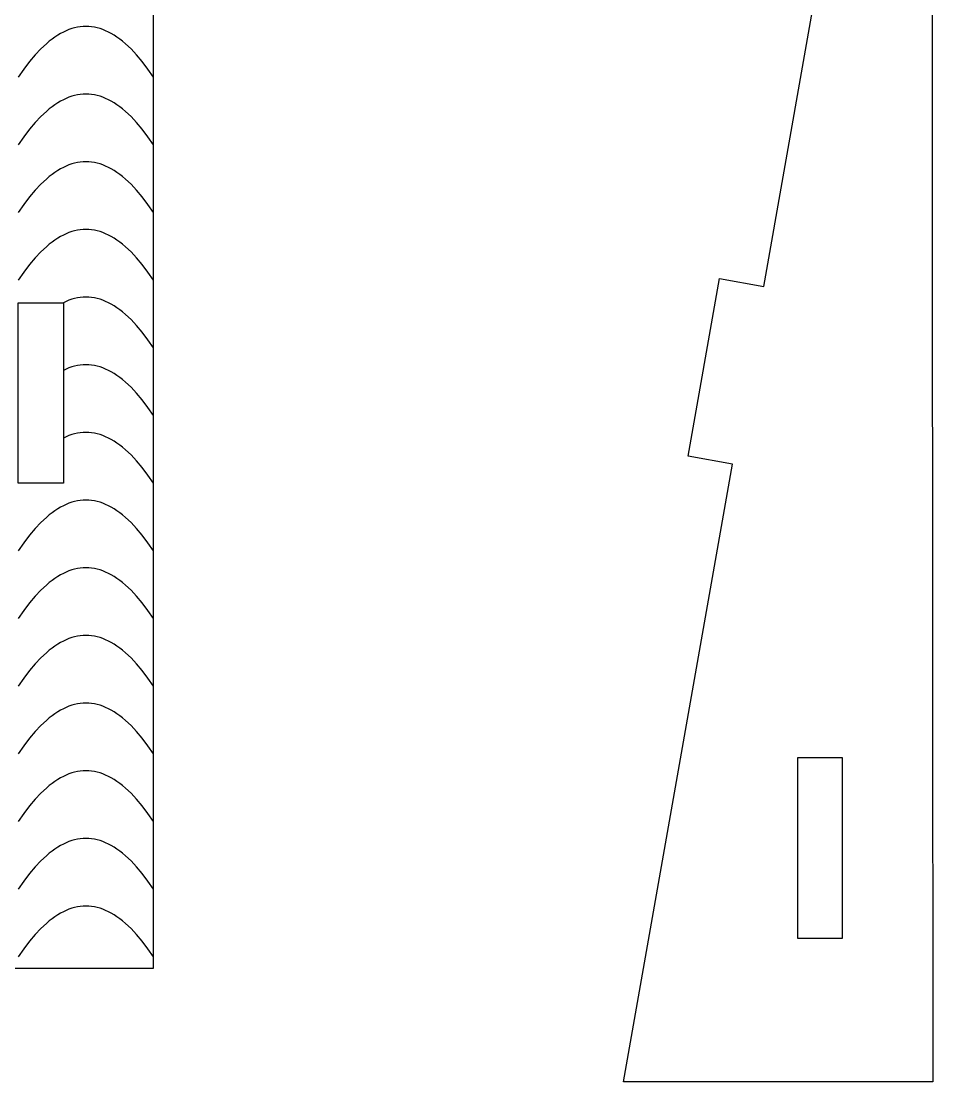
# Model space of a CAD drawing. Extents: x -831 to 1547, y -1426 to -385.
# Drawn here: x 245 to 305.7, y -747.5 to -677 of the extents above; entities that cross this region are included whole.
import ezdxf

# ---------------------------------------------------------------- set-up
doc = ezdxf.new("R2010")
doc.units = 0
doc.layers.add('CUT', color=18, linetype='CONTINUOUS')
doc.layers.add('ENGRAVE', color=1, linetype='CONTINUOUS')

msp = doc.modelspace()

# ---------------------------------------------------------------- linework, layer by layer
at = {"layer": 'CUT'}
for points in [[(292.334, -706.444), (289.379, -705.922), (291.463, -694.105), (294.418, -694.626), (305.573, -631.364), (305.652, -747.519), (285.091, -747.519)], [(1.841, -695.709), (-1.159, -695.709), (-1.159, -707.709), (1.842, -707.709), (1.841, -739.959), (253.842, -739.959), (253.842, -663.459), (1.842, -663.459)], [(244.842, -707.709), (244.842, -695.709), (247.842, -695.709), (247.842, -707.709)], [(296.652, -725.967), (296.652, -737.967), (299.652, -737.967), (299.652, -725.967)]]:
    msp.add_lwpolyline(points, close=True, dxfattribs=at)
at = {"layer": 'ENGRAVE'}
for points in [[(253.842, -680.709), (253.467, -680.17), (253.092, -679.677), (252.717, -679.232), (252.342, -678.834), (251.967, -678.482), (251.78, -678.324), (251.592, -678.177), (251.405, -678.043), (251.217, -677.92), (251.03, -677.808), (250.842, -677.709), (250.655, -677.621), (250.467, -677.545), (250.28, -677.48), (250.092, -677.427), (249.905, -677.386), (249.717, -677.357), (249.53, -677.34), (249.342, -677.334), (249.154, -677.34), (248.967, -677.357), (248.78, -677.386), (248.592, -677.427), (248.405, -677.48), (248.217, -677.545), (248.03, -677.621), (247.842, -677.709), (247.655, -677.808), (247.467, -677.92), (247.28, -678.043), (247.092, -678.177), (246.905, -678.324), (246.717, -678.482), (246.342, -678.834), (245.967, -679.232), (245.592, -679.677), (245.217, -680.17), (244.842, -680.709)], [(253.842, -685.209), (253.467, -684.67), (253.092, -684.177), (252.717, -683.732), (252.342, -683.334), (251.967, -682.982), (251.78, -682.824), (251.592, -682.677), (251.405, -682.543), (251.217, -682.42), (251.03, -682.308), (250.842, -682.209), (250.655, -682.121), (250.467, -682.045), (250.28, -681.98), (250.092, -681.927), (249.905, -681.886), (249.717, -681.857), (249.53, -681.84), (249.342, -681.834), (249.154, -681.84), (248.967, -681.857), (248.78, -681.886), (248.592, -681.927), (248.405, -681.98), (248.217, -682.045), (248.03, -682.121), (247.842, -682.209), (247.655, -682.308), (247.467, -682.42), (247.28, -682.543), (247.092, -682.677), (246.905, -682.824), (246.717, -682.982), (246.342, -683.334), (245.967, -683.732), (245.592, -684.177), (245.217, -684.67), (244.842, -685.209)], [(253.842, -689.709), (253.467, -689.17), (253.092, -688.677), (252.717, -688.232), (252.342, -687.834), (251.967, -687.482), (251.78, -687.324), (251.592, -687.178), (251.405, -687.043), (251.217, -686.92), (251.03, -686.808), (250.842, -686.709), (250.655, -686.621), (250.467, -686.545), (250.28, -686.48), (250.092, -686.427), (249.905, -686.387), (249.717, -686.357), (249.53, -686.34), (249.342, -686.334), (249.154, -686.34), (248.967, -686.357), (248.78, -686.386), (248.592, -686.427), (248.405, -686.48), (248.217, -686.545), (248.03, -686.621), (247.842, -686.709), (247.655, -686.808), (247.467, -686.92), (247.28, -687.043), (247.092, -687.178), (246.905, -687.324), (246.717, -687.482), (246.342, -687.834), (245.967, -688.232), (245.592, -688.678), (245.217, -689.17), (244.842, -689.709)], [(253.842, -694.209), (253.467, -693.67), (253.092, -693.177), (252.717, -692.732), (252.342, -692.334), (251.967, -691.982), (251.78, -691.824), (251.592, -691.678), (251.405, -691.543), (251.217, -691.42), (251.03, -691.308), (250.842, -691.209), (250.655, -691.121), (250.467, -691.045), (250.28, -690.98), (250.092, -690.927), (249.905, -690.887), (249.717, -690.857), (249.53, -690.84), (249.342, -690.834), (249.154, -690.84), (248.967, -690.857), (248.78, -690.886), (248.592, -690.927), (248.405, -690.98), (248.217, -691.045), (248.03, -691.121), (247.842, -691.209), (247.655, -691.308), (247.467, -691.42), (247.28, -691.543), (247.092, -691.678), (246.905, -691.824), (246.717, -691.982), (246.342, -692.334), (245.967, -692.732), (245.592, -693.178), (245.217, -693.67), (244.842, -694.209)], [(253.842, -698.709), (253.467, -698.17), (253.092, -697.677), (252.717, -697.232), (252.342, -696.834), (251.967, -696.482), (251.78, -696.324), (251.592, -696.177), (251.405, -696.043), (251.217, -695.92), (251.03, -695.808), (250.842, -695.709), (250.655, -695.621), (250.467, -695.545), (250.28, -695.48), (250.092, -695.427), (249.905, -695.387), (249.717, -695.357), (249.53, -695.34), (249.342, -695.334), (249.154, -695.34), (248.967, -695.357), (248.78, -695.386), (248.592, -695.427), (248.405, -695.48), (248.217, -695.545), (248.03, -695.621), (247.842, -695.709)], [(253.842, -703.209), (253.467, -702.67), (253.092, -702.177), (252.717, -701.732), (252.342, -701.334), (251.967, -700.982), (251.78, -700.824), (251.592, -700.677), (251.405, -700.543), (251.217, -700.42), (251.03, -700.308), (250.842, -700.209), (250.655, -700.121), (250.467, -700.045), (250.28, -699.98), (250.092, -699.927), (249.905, -699.887), (249.717, -699.857), (249.53, -699.84), (249.342, -699.834), (249.154, -699.84), (248.967, -699.857), (248.78, -699.886), (248.592, -699.927), (248.405, -699.98), (248.217, -700.045), (248.03, -700.121), (247.842, -700.209)], [(253.842, -707.709), (253.467, -707.17), (253.092, -706.677), (252.717, -706.232), (252.342, -705.834), (251.967, -705.482), (251.78, -705.324), (251.592, -705.178), (251.405, -705.043), (251.217, -704.92), (251.03, -704.808), (250.842, -704.709), (250.655, -704.621), (250.467, -704.545), (250.28, -704.48), (250.092, -704.427), (249.905, -704.387), (249.717, -704.357), (249.53, -704.34), (249.342, -704.334), (249.154, -704.34), (248.967, -704.357), (248.78, -704.387), (248.592, -704.427), (248.405, -704.48), (248.217, -704.545), (248.03, -704.621), (247.842, -704.709)], [(253.842, -712.209), (253.467, -711.67), (253.092, -711.178), (252.717, -710.732), (252.342, -710.334), (251.967, -709.982), (251.78, -709.824), (251.592, -709.677), (251.405, -709.543), (251.217, -709.42), (251.03, -709.308), (250.842, -709.209), (250.655, -709.121), (250.467, -709.045), (250.28, -708.98), (250.092, -708.927), (249.905, -708.886), (249.717, -708.857), (249.53, -708.84), (249.342, -708.834), (249.154, -708.84), (248.967, -708.857), (248.78, -708.886), (248.592, -708.927), (248.405, -708.98), (248.217, -709.045), (248.03, -709.121), (247.842, -709.209), (247.655, -709.308), (247.467, -709.42), (247.28, -709.543), (247.092, -709.677), (246.905, -709.824), (246.717, -709.982), (246.342, -710.334), (245.967, -710.732), (245.592, -711.178), (245.217, -711.67), (244.842, -712.209)], [(253.842, -716.709), (253.467, -716.17), (253.092, -715.678), (252.717, -715.232), (252.342, -714.834), (251.967, -714.482), (251.78, -714.324), (251.592, -714.178), (251.405, -714.043), (251.217, -713.92), (251.03, -713.808), (250.842, -713.709), (250.655, -713.621), (250.467, -713.545), (250.28, -713.48), (250.092, -713.427), (249.905, -713.387), (249.717, -713.357), (249.53, -713.34), (249.342, -713.334), (249.154, -713.34), (248.967, -713.357), (248.78, -713.387), (248.592, -713.428), (248.405, -713.48), (248.217, -713.545), (248.03, -713.621), (247.842, -713.709), (247.655, -713.808), (247.467, -713.92), (247.28, -714.043), (247.092, -714.178), (246.905, -714.324), (246.717, -714.482), (246.342, -714.834), (245.967, -715.232), (245.592, -715.678), (245.217, -716.17), (244.842, -716.709)], [(253.842, -721.209), (253.467, -720.67), (253.092, -720.178), (252.717, -719.732), (252.342, -719.334), (251.967, -718.982), (251.78, -718.824), (251.592, -718.678), (251.405, -718.543), (251.217, -718.42), (251.03, -718.308), (250.842, -718.209), (250.655, -718.121), (250.467, -718.045), (250.28, -717.98), (250.092, -717.927), (249.905, -717.887), (249.717, -717.857), (249.53, -717.84), (249.342, -717.834), (249.154, -717.84), (248.967, -717.857), (248.78, -717.887), (248.592, -717.928), (248.405, -717.98), (248.217, -718.045), (248.03, -718.121), (247.842, -718.209), (247.655, -718.308), (247.467, -718.42), (247.28, -718.543), (247.092, -718.678), (246.905, -718.824), (246.717, -718.982), (246.342, -719.334), (245.967, -719.732), (245.592, -720.178), (245.217, -720.67), (244.842, -721.209)], [(253.842, -725.709), (253.467, -725.17), (253.092, -724.678), (252.717, -724.232), (252.342, -723.834), (251.967, -723.482), (251.78, -723.324), (251.592, -723.178), (251.405, -723.043), (251.217, -722.92), (251.03, -722.808), (250.842, -722.709), (250.655, -722.621), (250.467, -722.545), (250.28, -722.48), (250.092, -722.427), (249.905, -722.387), (249.717, -722.357), (249.53, -722.34), (249.342, -722.334), (249.154, -722.34), (248.967, -722.357), (248.78, -722.387), (248.592, -722.428), (248.405, -722.48), (248.217, -722.545), (248.03, -722.621), (247.842, -722.709), (247.655, -722.808), (247.467, -722.92), (247.28, -723.043), (247.092, -723.178), (246.905, -723.324), (246.717, -723.482), (246.342, -723.834), (245.967, -724.232), (245.592, -724.678), (245.217, -725.17), (244.842, -725.709)], [(253.842, -730.209), (253.467, -729.67), (253.092, -729.178), (252.717, -728.732), (252.342, -728.334), (251.967, -727.982), (251.78, -727.824), (251.592, -727.678), (251.405, -727.543), (251.217, -727.42), (251.03, -727.308), (250.842, -727.209), (250.655, -727.121), (250.467, -727.045), (250.28, -726.98), (250.092, -726.927), (249.905, -726.887), (249.717, -726.857), (249.53, -726.84), (249.342, -726.834), (249.154, -726.84), (248.967, -726.857), (248.78, -726.887), (248.592, -726.928), (248.405, -726.98), (248.217, -727.045), (248.03, -727.121), (247.842, -727.209), (247.655, -727.308), (247.467, -727.42), (247.28, -727.543), (247.092, -727.678), (246.905, -727.824), (246.717, -727.982), (246.342, -728.334), (245.967, -728.732), (245.592, -729.178), (245.217, -729.67), (244.842, -730.209)], [(253.842, -734.709), (253.467, -734.17), (253.092, -733.678), (252.717, -733.232), (252.342, -732.834), (251.967, -732.482), (251.78, -732.324), (251.592, -732.178), (251.405, -732.043), (251.217, -731.92), (251.03, -731.808), (250.842, -731.709), (250.655, -731.621), (250.467, -731.545), (250.28, -731.48), (250.092, -731.427), (249.905, -731.387), (249.717, -731.357), (249.53, -731.34), (249.342, -731.334), (249.154, -731.34), (248.967, -731.357), (248.78, -731.387), (248.592, -731.428), (248.405, -731.48), (248.217, -731.545), (248.03, -731.621), (247.842, -731.709), (247.655, -731.808), (247.467, -731.92), (247.28, -732.043), (247.092, -732.178), (246.905, -732.324), (246.717, -732.482), (246.342, -732.834), (245.967, -733.232), (245.592, -733.678), (245.217, -734.17), (244.842, -734.709)], [(253.842, -739.209), (253.467, -738.67), (253.092, -738.178), (252.717, -737.732), (252.342, -737.334), (251.967, -736.982), (251.78, -736.824), (251.592, -736.678), (251.405, -736.543), (251.217, -736.42), (251.03, -736.308), (250.842, -736.209), (250.655, -736.121), (250.467, -736.045), (250.28, -735.98), (250.092, -735.927), (249.905, -735.887), (249.717, -735.857), (249.53, -735.84), (249.342, -735.834), (249.154, -735.84), (248.967, -735.857), (248.78, -735.887), (248.592, -735.928), (248.405, -735.98), (248.217, -736.045), (248.03, -736.121), (247.842, -736.209), (247.655, -736.308), (247.467, -736.42), (247.28, -736.543), (247.092, -736.678), (246.905, -736.824), (246.717, -736.982), (246.342, -737.334), (245.967, -737.732), (245.592, -738.178), (245.217, -738.67), (244.842, -739.209)]]:
    msp.add_lwpolyline(points, dxfattribs=at)

doc.saveas('drawing.dxf')
